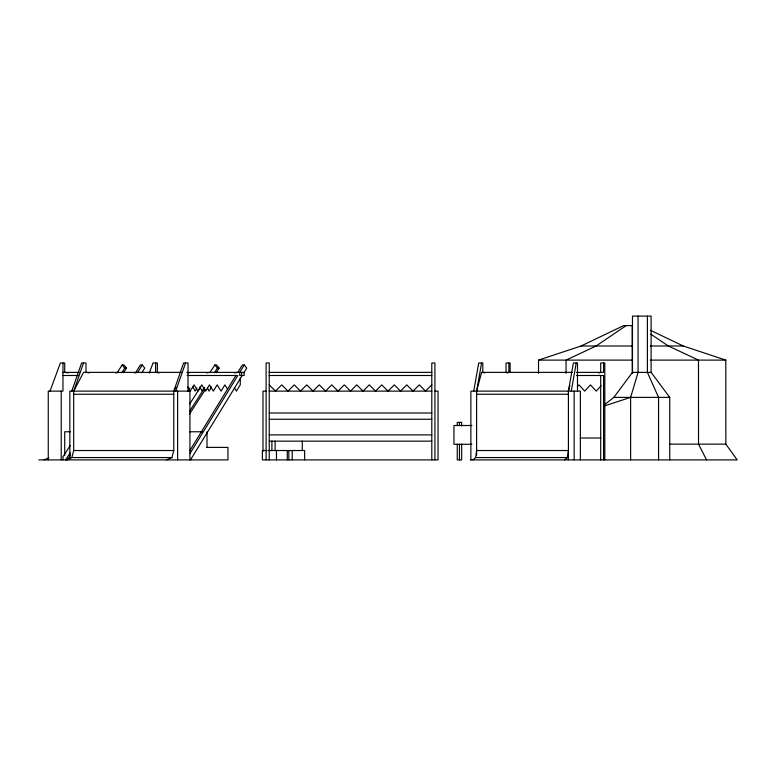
<?xml version="1.0" encoding="UTF-8"?>
<svg xmlns="http://www.w3.org/2000/svg" width="776" height="776" viewBox="0 0 776 776"><rect width="100%" height="100%" fill="white"/><g stroke="black" fill="none" stroke-linecap="round" stroke-linejoin="round"><path stroke-width="1.16" d="M538.515 373.324L538.515 360.113L581.088 345.989L623.662 325.6L632.178 325.6L632.324 373.324M566.053 373.324L566.063 360.113L596.113 345.989L626.164 325.6M472.885 459.896L475.678 457.559L476.61 450.526L568.41 450.526L567.479 457.559L564.685 459.896M473.738 391.123L478.705 362.993L482.817 362.993L482.817 372.373L484.796 372.994M476.61 455.211L476.61 391.123L481.576 362.993M568.41 459.896L568.41 391.123L573.377 362.993L577.49 362.993L577.49 391.123M571.282 391.123L576.248 362.993M66.299 459.896L71.838 457.559L73.691 450.526L73.691 391.123L83.546 362.993M166.384 459.896L171.923 457.559L173.766 450.526L173.766 391.123L183.621 362.993L188.015 362.993L188.015 391.123M476.61 391.123L481.576 372.373L572.203 372.373M568.41 391.123L569.875 385.614M630.626 459.896L630.626 397.38L638.076 372.373L638.076 316.104M71.761 391.123L81.616 362.993L86.01 362.993L86.01 372.373L89.288 372.887M175.696 391.123L185.551 362.993M50.013 391.123L60.373 362.993L64.718 362.993L64.718 372.373L68.172 372.887M149.293 373.12L153.027 362.993L157.363 362.993L157.363 372.373M73.691 391.123L83.546 372.373L181.555 372.373M173.766 391.123L175.958 386.962M188.161 391.123L189.907 388M196.9 388L195.154 391.123L192.817 386.962M203.894 388L202.148 391.123L199.81 386.962M211.47 386.962L209.132 391.123L207.386 388M135.81 372.373L140.349 364.962L142.28 364.962L144.734 368.096L141.901 372.722M142.28 364.962L137.74 372.373L134.452 372.887M189.761 450.769L235.904 375.497M189.907 453.688L237.825 375.497L187.171 375.497M243.906 372.722L246.739 368.096L244.275 364.962L239.745 372.373L239.745 375.497L244.13 375.497L244.13 372.373L187.016 372.373M190.479 459.896L242.209 375.497M70.17 445.599L62.972 456.773L62.972 459.896M117.389 372.373L122.162 364.962L123.917 364.962L126.507 368.096L123.52 372.722M65.562 459.896L70.15 452.777M121.774 372.722L124.761 368.096L126.507 368.096M67.308 459.896L70.548 454.872M189.684 403.947L200.159 387.69M216.174 372.722L219.152 368.096L216.562 364.962L214.816 364.962L210.044 372.373L206.581 372.887M189.684 411.086L204.767 387.699M214.418 372.722L217.406 368.096L219.152 368.096M189.46 414.141L205.204 389.736M603.767 405.315L613.845 397.38L632.479 372.373L632.479 316.104L651.112 316.104L651.112 372.373L669.746 397.38L669.746 459.896M577.344 386.661L578.983 384.877L584.716 391.123L590.458 384.877L596.191 391.123L601.109 385.769M431.795 384.877L425.539 391.123L419.282 384.877L413.036 391.123L406.779 384.877L400.532 391.123L394.276 384.877L388.029 391.123L381.773 384.877L375.526 391.123L369.269 384.877L363.022 391.123L356.766 384.877L350.51 391.123L344.263 384.877L338.006 391.123L331.759 384.877L325.503 391.123L319.256 384.877L313 391.123L306.753 384.877L300.496 391.123L294.24 384.877L287.993 391.123L281.736 384.877L275.49 391.123L269.233 384.877M43.98 459.896L48.84 457.947M604.805 405.819L630.626 397.38M506.903 372.994L508.881 372.373L508.881 362.993M598.703 372.994L600.692 372.373L600.692 362.993L604.805 362.993L604.805 459.896M234.536 372.887L237.815 372.373L242.355 364.962L244.275 364.962M115.682 372.887L117.991 372.548M581.088 345.989L632.256 345.989M650.298 345.989L683.239 345.989L725.812 360.113L725.851 444.144L737.2 459.896L470.401 459.896M538.515 360.113L632.324 360.113M650.375 360.113L725.812 360.113M62.972 372.373L79.259 372.373M269.233 372.373L431.795 372.373M576.529 372.373L603.563 372.373L603.563 362.993M632.479 372.373L651.112 372.373M62.972 375.497L78.454 375.497M269.233 375.497L431.795 375.497M576.529 375.497L603.563 375.497L603.563 459.896M266.11 391.123L262.986 391.123L262.986 451.457M269.233 391.123L431.795 391.123M434.919 391.123L438.042 391.123L438.042 459.896L262.395 459.896L262.395 450.526L267.089 450.526M73.691 394.256L173.766 394.256M476.61 394.256L568.41 394.256M613.845 397.38L669.746 397.38M269.233 413.007L431.795 413.007M269.233 419.263L431.795 419.263M471.895 425.51L453.941 425.51L453.941 444.27L471.895 444.27M70.548 431.766L64.718 431.766L64.718 455.58M189.509 431.766L202.41 431.766M269.233 434.89L431.795 434.89M580.186 438.013L600.905 438.013M269.233 441.146L431.795 441.146M669.639 444.144L725.851 444.144M206.872 447.393L227.96 447.393L227.96 459.896L38.8 459.896M73.691 450.526L173.766 450.526M268.418 450.526L304.629 450.526L304.629 459.896M71.838 457.559L171.923 457.559M475.678 457.559L567.479 457.559M159.07 372.887L155.617 372.373L155.617 362.993M187.181 372.548L189.373 372.887M650.492 330.304L683.239 345.989M650.831 334.155L668.34 345.989L698.497 360.113L698.526 444.144L706.567 459.896M214.816 364.962L217.406 368.096M122.162 364.962L124.761 368.096M234.236 387.554L236.428 391.123L240.279 384.877L240.279 377.844M227.63 389.339L224.885 384.877L221.034 391.123L217.183 384.877L213.332 391.123L209.491 384.877L205.64 391.123L201.789 384.877L197.938 391.123L194.087 384.877L190.236 391.123L187.491 386.661M658.572 459.896L658.572 397.38L647.388 372.373L647.388 316.104M600.692 375.497L600.692 459.896M580.361 459.896L580.361 391.123L470.867 391.123L470.867 459.896M574.153 391.123L574.153 459.896M510.123 372.373L510.123 362.993L506.02 362.993L506.02 372.373M461.671 426.014L461.671 422.386L457.258 422.386L457.258 425.51M461.671 444.173L461.671 459.896L457.258 459.896L457.258 444.27M459.47 422.386L459.47 425.51M459.47 444.27L459.47 459.896M434.919 459.896L434.919 362.993L431.795 362.993L431.795 459.896M302.3 441.146L302.3 450.526M292.212 450.526L292.212 459.896M288.827 450.526L288.827 459.896M287.295 450.526L287.295 459.896M276.469 450.526L276.469 459.896M275.121 441.146L275.121 450.526M271.891 441.146L271.891 450.526M269.233 459.896L269.233 362.993L266.11 362.993L266.11 459.896M241.666 372.373L241.666 375.497M207.027 431.766L207.027 447.393M189.936 459.896L189.936 391.123L69.84 391.123L69.84 458.694M177.617 391.123L177.617 459.896M62.972 362.993L62.972 391.123L48.258 391.123L48.258 459.896M61.217 391.123L61.217 459.896"/></g></svg>
